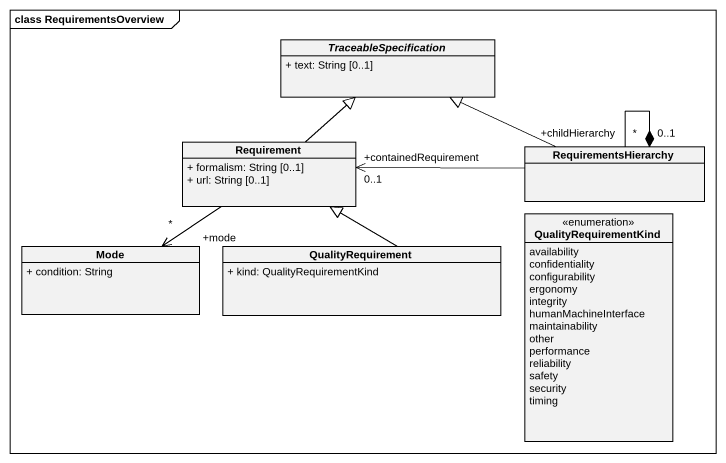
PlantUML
@startuml
mainframe class RequirementsOverview
hide circle
hide empty members
skinparam classAttributeIconSize 0
abstract class TraceableSpecification {
  + text: String [0..1]
}
class Requirement {
  + formalism: String [0..1]
  + url: String [0..1]
}
class RequirementsHierarchy
enum QualityRequirementKind {
  availability
  confidentiality
  configurability
  ergonomy
  integrity
  humanMachineInterface
  maintainability
  other
  performance
  reliability
  safety
  security
  timing
}
class Mode {
  + condition: String
}
class QualityRequirement {
  + kind: QualityRequirementKind
}
Requirement -up-|> TraceableSpecification
Requirement --> "+mode\n*" Mode
RequirementsHierarchy -left-|> TraceableSpecification
RequirementsHierarchy -left-> "+containedRequirement\n0..1" Requirement
RequirementsHierarchy "0..1" *-- "+childHierarchy\n*" RequirementsHierarchy
QualityRequirement -up-|> Requirement
@enduml
